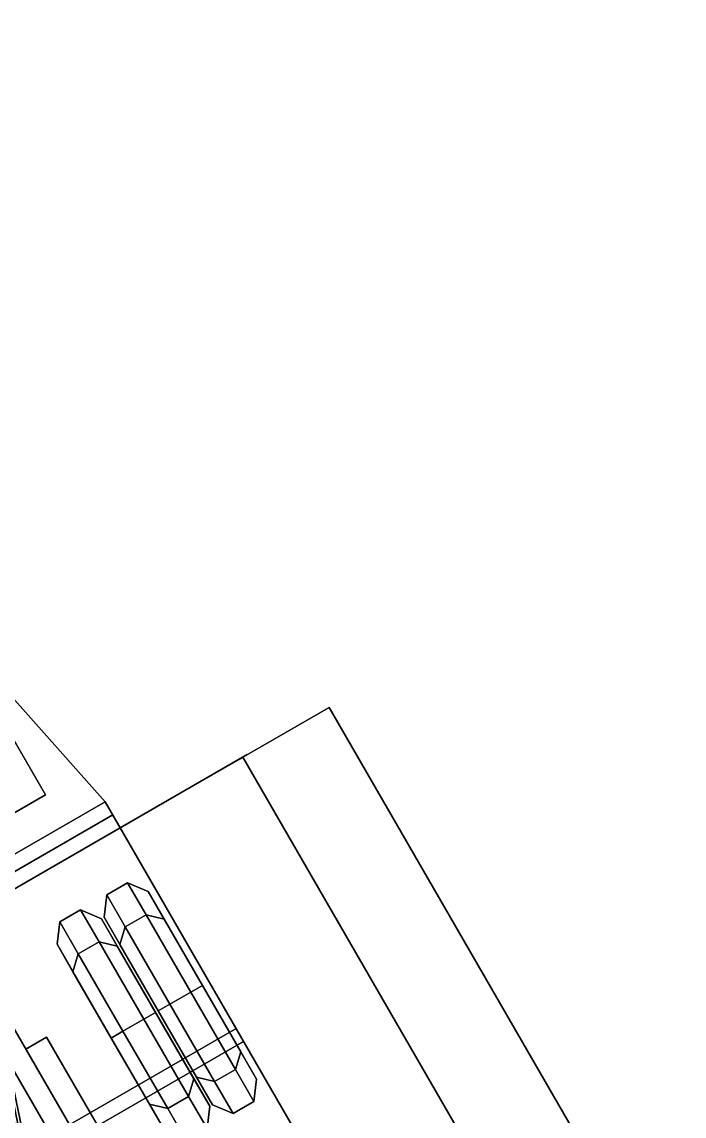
# Model space of a CAD drawing. Header units: millimetres. Extents: x -7.7 to 7.3, y -7.8 to 23.8.
# Drawn here: x -4.771 to -2.57, y -5.285 to -1.646 of the extents above; entities that cross this region are included whole.
import ezdxf

# ---------------------------------------------------------------- set-up
doc = ezdxf.new("R2010")
doc.units = ezdxf.units.MM
for name, color, linetype in [('balancier', 5, 'Continuous'), ('mudguards', 6, 'Continuous'), ('wheels', 2, 'Continuous')]:
    doc.layers.add(name, color=color, linetype=linetype)

msp = doc.modelspace()

# ---------------------------------------------------------------- linework, layer by layer
for points in [[(-7.04, 5.6, 4.61), (-7.05, 5.6, 4.6), (-4.4597, -6.9326, 2.35), (-4.4474, -6.9397, 2.36)], [(-7.05, 5.6, 4.6), (-7.04, 5.6, 4.59), (-4.4474, -6.9397, 2.34), (-4.4597, -6.9326, 2.35)], [(-7.04, 5.6, 4.59), (-7.03, 5.6, 4.6), (-4.4403, -6.9274, 2.35), (-4.4474, -6.9397, 2.34)], [(-7.03, 5.6, 4.6), (-7.04, 5.6, 4.61), (-4.4474, -6.9397, 2.36), (-4.4403, -6.9274, 2.35)], [(-6.2332, -2.5074, 0.48), (-4.2032, -6.0234, 0.48), (-4.2639, -6.0584, 0.48), (-6.2589, -2.603, 0.48)], [(-4.2032, -6.0234, 0.64), (-4.2032, -6.0234, 0.48), (-6.2332, -2.5074, 0.48), (-6.2332, -2.5074, 0.64)], [(-6.2589, -2.603, 0.48), (-4.2639, -6.0584, 0.48), (-4.2639, -6.0584, 0.64), (-6.2589, -2.603, 0.64)], [(-6.4784, -4.5427, 2.21), (-6.2433, -5.2499, 2.3), (-4.494, -4.2399, 2.3), (-4.9889, -3.6827, 2.21)], [(-4.9889, -3.6827, 1.86), (-4.494, -4.2399, 1.86), (-6.2433, -5.2499, 1.86), (-6.4784, -4.5427, 1.86)], [(-4.494, -4.2399, 2.3), (-4.494, -4.2399, 1.86), (-4.9889, -3.6827, 1.86), (-4.9889, -3.6827, 2.21)], [(-3.7497, -3.9256, 2.0852), (-2.5697, -5.9694, 2.0852), (-3.264, -6.3703, 2.3), (-4.444, -4.3265, 2.3)], [(-4.444, -4.3265, 2.3), (-3.264, -6.3703, 2.3), (-2.5697, -5.9694, 2.0852), (-3.7497, -3.9256, 2.0852)], [(-4.0367, -4.0913, 2.174), (-4.444, -4.3265, 2.03), (-4.444, -4.3265, 2.02), (-4.0216, -4.0826, 2.1693)], [(-4.0216, -4.0826, 2.1693), (-4.444, -4.3265, 2.02), (-4.444, -4.3265, 2.03), (-4.0367, -4.0913, 2.174)], [(-4.444, -4.3265, 1), (-3.264, -6.3703, 1), (-2.8569, -6.1353, 1), (-4.0369, -4.0915, 1)], [(-4.0369, -4.0915, 1), (-2.8569, -6.1353, 1), (-3.264, -6.3703, 1), (-4.444, -4.3265, 1)], [(-4.0369, -4.0915, 1), (-4.444, -4.3265, 1.38), (-4.444, -4.3265, 1.37), (-4.0456, -4.0965, 1)], [(-4.0456, -4.0965, 1), (-4.444, -4.3265, 1.37), (-4.444, -4.3265, 1.38), (-4.0369, -4.0915, 1)], [(-6.2433, -5.2499, 2.3), (-4.9633, -7.4669, 2.3), (-3.214, -6.4569, 2.3), (-4.494, -4.2399, 2.3)], [(-4.494, -4.2399, 1.86), (-4.494, -4.2399, 1), (-6.2433, -5.2499, 1), (-6.2433, -5.2499, 1.86)], [(-4.494, -4.2399, 1), (-3.214, -6.4569, 1), (-4.9633, -7.4669, 1), (-6.2433, -5.2499, 1)], [(-3.214, -6.4569, 2.3), (-3.214, -6.4569, 1), (-4.494, -4.2399, 1), (-4.494, -4.2399, 2.3)], [(-4.469, -4.2832, 1), (-4.469, -4.2832, 0.79), (-6.2183, -5.2932, 0.79), (-6.2183, -5.2932, 1)], [(-4.469, -4.2832, 0.79), (-4.444, -4.3265, 0.79), (-6.1933, -5.3365, 0.79), (-6.2183, -5.2932, 0.79)], [(-4.444, -4.3265, 1), (-4.444, -4.3265, 0.79), (-4.469, -4.2832, 0.79), (-4.469, -4.2832, 1)], [(-6.1933, -5.3365, 1), (-6.1933, -5.3365, 0.79), (-4.444, -4.3265, 0.79), (-4.444, -4.3265, 1)], [(-5.1439, -4.5342, 0.79), (-3.8589, -6.7599, 0.79), (-3.7982, -6.7249, 0.79), (-5.0832, -4.4992, 0.79)], [(-3.7982, -6.7249, 0.79), (-3.7982, -6.7249, 0.64), (-5.0832, -4.4992, 0.64), (-5.0832, -4.4992, 0.79)], [(-5.1439, -4.5342, 0.64), (-3.8589, -6.7599, 0.64), (-3.8589, -6.7599, 0.79), (-5.1439, -4.5342, 0.79)], [(-5.7241, -4.8692, 0.79), (-4.4391, -7.0949, 0.79), (-4.3785, -7.0599, 0.79), (-5.6635, -4.8342, 0.79)], [(-4.3785, -7.0599, 0.79), (-4.3785, -7.0599, 0.64), (-5.6635, -4.8342, 0.64), (-5.6635, -4.8342, 0.79)], [(-5.7241, -4.8692, 0.64), (-4.4391, -7.0949, 0.64), (-4.4391, -7.0949, 0.79), (-5.7241, -4.8692, 0.79)], [(-4.059, -4.9933, 1), (-4.059, -4.9933, 0.79), (-5.8083, -6.0033, 0.79), (-5.8083, -6.0033, 1)], [(-4.059, -4.9933, 0.79), (-4.034, -5.0366, 0.79), (-5.7833, -6.0466, 0.79), (-5.8083, -6.0033, 0.79)], [(-4.034, -5.0366, 1), (-4.034, -5.0366, 0.79), (-4.059, -4.9933, 0.79), (-4.059, -4.9933, 1)], [(-5.7833, -6.0466, 1), (-5.7833, -6.0466, 0.79), (-4.034, -5.0366, 0.79), (-4.034, -5.0366, 1)]]:
    msp.add_3dface(points)
at = {"layer": 'balancier'}
for points in [[(-4.6889, -5.0222, 0.24), (-4.1089, -6.0267, 0.24), (-4.1782, -6.0667, 0.24), (-4.7582, -5.0622, 0.24)], [(-4.6889, -5.0222, 0.42), (-4.6889, -5.0222, 0.24), (-4.7582, -5.0622, 0.24), (-4.7582, -5.0622, 0.42)], [(-4.4814, -5.3816, 0.42), (-4.6889, -5.0222, 0.42), (-4.7582, -5.0622, 0.42), (-4.5507, -5.4216, 0.42)], [(-4.4989, -5.3512, 0.24), (-4.6889, -5.0222, 0.24), (-4.6889, -5.0222, 0.42), (-4.4814, -5.3816, 0.42)], [(-4.7582, -5.0622, 0.42), (-4.7582, -5.0622, 0.24), (-4.5682, -5.3912, 0.24), (-4.5507, -5.4216, 0.42)]]:
    msp.add_3dface(points, dxfattribs=at)
at = {"layer": 'mudguards'}
for points in [[(-5.3825, -3.0208, 0.42), (-5.3475, -3.0814, 0.45), (-4.6925, -4.2159, 0.45), (-4.6925, -4.2159, 0.42)], [(-5.3475, -3.0814, 0.45), (-5.3825, -3.0208, 0.42), (-4.6925, -4.2159, 0.42), (-4.6925, -4.2159, 0.45)], [(-5.5554, -3.2014, 0.45), (-5.3475, -3.0814, 0.45), (-4.6925, -4.2159, 0.45), (-4.9004, -4.3359, 0.45)], [(-5.3475, -3.0814, 0.45), (-5.5554, -3.2014, 0.45), (-4.9004, -4.3359, 0.45), (-4.6925, -4.2159, 0.45)]]:
    msp.add_3dface(points, dxfattribs=at)
at = {"layer": 'wheels'}
for points in [[(-4.4196, -4.5087, 0.36), (-4.3581, -4.6152, 0.063), (-4.4274, -4.6552, 0.063), (-4.4889, -4.5487, 0.36)], [(-4.3581, -4.6152, 0.657), (-4.4196, -4.5087, 0.36), (-4.4889, -4.5487, 0.36), (-4.4274, -4.6552, 0.657)], [(-4.3581, -4.6152, 0.063), (-4.4196, -4.5087, 0.36), (-4.3506, -4.5381, 0.36), (-4.2979, -4.6295, 0.1054)], [(-4.4196, -4.5087, 0.36), (-4.3581, -4.6152, 0.657), (-4.2979, -4.6295, 0.6146), (-4.3506, -4.5381, 0.36)], [(-4.3506, -4.5381, 0.36), (-4.0433, -5.0704, 0.6146), (-3.9906, -5.1617, 0.36), (-4.2979, -4.6295, 0.1054)], [(-4.2979, -4.6295, 0.6146), (-4.1706, -4.8499, 0.72), (-4.0433, -5.0704, 0.6146), (-4.3506, -4.5381, 0.36)], [(-4.4889, -4.5487, 0.36), (-4.4274, -4.6552, 0.063), (-4.4451, -4.7145, 0.1054), (-4.4978, -4.6231, 0.36)], [(-4.4274, -4.6552, 0.657), (-4.4889, -4.5487, 0.36), (-4.4978, -4.6231, 0.36), (-4.4451, -4.7145, 0.6146)], [(-4.5755, -4.5987, 0.36), (-4.514, -4.7052, 0.063), (-4.5833, -4.7452, 0.063), (-4.6448, -4.6387, 0.36)], [(-4.514, -4.7052, 0.657), (-4.5755, -4.5987, 0.36), (-4.6448, -4.6387, 0.36), (-4.5833, -4.7452, 0.657)], [(-4.514, -4.7052, 0.063), (-4.5755, -4.5987, 0.36), (-4.5065, -4.6281, 0.36), (-4.4538, -4.7195, 0.1054)], [(-4.5755, -4.5987, 0.36), (-4.514, -4.7052, 0.657), (-4.4538, -4.7195, 0.6146), (-4.5065, -4.6281, 0.36)], [(-4.3581, -4.6152, 0.063), (-4.2096, -4.8724, -0.06), (-4.2789, -4.9124, -0.06), (-4.4274, -4.6552, 0.063)], [(-4.2096, -4.8724, 0.78), (-4.3581, -4.6152, 0.657), (-4.4274, -4.6552, 0.657), (-4.2789, -4.9124, 0.78)], [(-4.2096, -4.8724, -0.06), (-4.3581, -4.6152, 0.063), (-4.2979, -4.6295, 0.1054), (-4.1706, -4.8499)], [(-4.3581, -4.6152, 0.657), (-4.2096, -4.8724, 0.78), (-4.1706, -4.8499, 0.72), (-4.2979, -4.6295, 0.6146)], [(-4.6448, -4.6387, 0.36), (-4.5833, -4.7452, 0.063), (-4.601, -4.8045, 0.1054), (-4.6537, -4.7131, 0.36)], [(-4.5833, -4.7452, 0.657), (-4.6448, -4.6387, 0.36), (-4.6537, -4.7131, 0.36), (-4.601, -4.8045, 0.6146)], [(-4.5065, -4.6281, 0.36), (-4.1992, -5.1604, 0.6146), (-4.1465, -5.2517, 0.36), (-4.4538, -4.7195, 0.1054)], [(-4.4538, -4.7195, 0.6146), (-4.3265, -4.9399, 0.72), (-4.1992, -5.1604, 0.6146), (-4.5065, -4.6281, 0.36)], [(-4.1906, -5.1554, 0.1054), (-4.4978, -4.6231, 0.36), (-4.4451, -4.7145, 0.1054), (-4.3178, -4.9349)], [(-4.1378, -5.2467, 0.36), (-4.4451, -4.7145, 0.6146), (-4.4978, -4.6231, 0.36), (-4.1906, -5.1554, 0.1054)], [(-4.4274, -4.6552, 0.063), (-4.2789, -4.9124, -0.06), (-4.3178, -4.9349), (-4.4451, -4.7145, 0.1054)], [(-4.2789, -4.9124, 0.78), (-4.4274, -4.6552, 0.657), (-4.4451, -4.7145, 0.6146), (-4.3178, -4.9349, 0.72)], [(-4.2979, -4.6295, 0.1054), (-3.9906, -5.1617, 0.36), (-4.0433, -5.0704, 0.1054), (-4.1706, -4.8499)], [(-4.3465, -5.2454, 0.1054), (-4.6537, -4.7131, 0.36), (-4.601, -4.8045, 0.1054), (-4.4737, -5.0249)], [(-4.2937, -5.3367, 0.36), (-4.601, -4.8045, 0.6146), (-4.6537, -4.7131, 0.36), (-4.3465, -5.2454, 0.1054)], [(-4.514, -4.7052, 0.063), (-4.3655, -4.9624, -0.06), (-4.4348, -5.0024, -0.06), (-4.5833, -4.7452, 0.063)], [(-4.3655, -4.9624, 0.78), (-4.514, -4.7052, 0.657), (-4.5833, -4.7452, 0.657), (-4.4348, -5.0024, 0.78)], [(-4.3655, -4.9624, -0.06), (-4.514, -4.7052, 0.063), (-4.4538, -4.7195, 0.1054), (-4.3265, -4.9399)], [(-4.514, -4.7052, 0.657), (-4.3655, -4.9624, 0.78), (-4.3265, -4.9399, 0.72), (-4.4538, -4.7195, 0.6146)], [(-4.4538, -4.7195, 0.1054), (-4.1465, -5.2517, 0.36), (-4.1992, -5.1604, 0.1054), (-4.3265, -4.9399)], [(-4.1906, -5.1554, 0.6146), (-4.3178, -4.9349, 0.72), (-4.4451, -4.7145, 0.6146), (-4.1378, -5.2467, 0.36)], [(-4.5833, -4.7452, 0.063), (-4.4348, -5.0024, -0.06), (-4.4737, -5.0249), (-4.601, -4.8045, 0.1054)], [(-4.4348, -5.0024, 0.78), (-4.5833, -4.7452, 0.657), (-4.601, -4.8045, 0.6146), (-4.4737, -5.0249, 0.72)], [(-4.3465, -5.2454, 0.6146), (-4.4737, -5.0249, 0.72), (-4.601, -4.8045, 0.6146), (-4.2937, -5.3367, 0.36)], [(-4.2096, -4.8724, -0.06), (-4.0611, -5.1296, 0.063), (-4.1304, -5.1696, 0.063), (-4.2789, -4.9124, -0.06)], [(-4.0611, -5.1296, 0.657), (-4.2096, -4.8724, 0.78), (-4.2789, -4.9124, 0.78), (-4.1304, -5.1696, 0.657)], [(-4.0611, -5.1296, 0.063), (-4.2096, -4.8724, -0.06), (-4.1706, -4.8499), (-4.0433, -5.0704, 0.1054)], [(-4.2096, -4.8724, 0.78), (-4.0611, -5.1296, 0.657), (-4.0433, -5.0704, 0.6146), (-4.1706, -4.8499, 0.72)], [(-4.217, -5.2196, 0.063), (-4.3655, -4.9624, -0.06), (-4.3265, -4.9399), (-4.1992, -5.1604, 0.1054)], [(-4.3655, -4.9624, 0.78), (-4.217, -5.2196, 0.657), (-4.1992, -5.1604, 0.6146), (-4.3265, -4.9399, 0.72)], [(-4.2789, -4.9124, -0.06), (-4.1304, -5.1696, 0.063), (-4.1906, -5.1554, 0.1054), (-4.3178, -4.9349)], [(-4.1304, -5.1696, 0.657), (-4.2789, -4.9124, 0.78), (-4.3178, -4.9349, 0.72), (-4.1906, -5.1554, 0.6146)], [(-4.3655, -4.9624, -0.06), (-4.217, -5.2196, 0.063), (-4.2863, -5.2596, 0.063), (-4.4348, -5.0024, -0.06)], [(-4.217, -5.2196, 0.657), (-4.3655, -4.9624, 0.78), (-4.4348, -5.0024, 0.78), (-4.2863, -5.2596, 0.657)], [(-4.4348, -5.0024, -0.06), (-4.2863, -5.2596, 0.063), (-4.3465, -5.2454, 0.1054), (-4.4737, -5.0249)], [(-4.2863, -5.2596, 0.657), (-4.4348, -5.0024, 0.78), (-4.4737, -5.0249, 0.72), (-4.3465, -5.2454, 0.6146)], [(-3.9996, -5.2361, 0.36), (-4.0611, -5.1296, 0.063), (-4.0433, -5.0704, 0.1054), (-3.9906, -5.1617, 0.36)], [(-4.0611, -5.1296, 0.657), (-3.9996, -5.2361, 0.36), (-3.9906, -5.1617, 0.36), (-4.0433, -5.0704, 0.6146)], [(-4.0611, -5.1296, 0.063), (-3.9996, -5.2361, 0.36), (-4.0689, -5.2761, 0.36), (-4.1304, -5.1696, 0.063)], [(-3.9996, -5.2361, 0.36), (-4.0611, -5.1296, 0.657), (-4.1304, -5.1696, 0.657), (-4.0689, -5.2761, 0.36)], [(-4.1555, -5.3261, 0.36), (-4.217, -5.2196, 0.063), (-4.1992, -5.1604, 0.1054), (-4.1465, -5.2517, 0.36)], [(-4.217, -5.2196, 0.657), (-4.1555, -5.3261, 0.36), (-4.1465, -5.2517, 0.36), (-4.1992, -5.1604, 0.6146)], [(-4.1304, -5.1696, 0.063), (-4.0689, -5.2761, 0.36), (-4.1378, -5.2467, 0.36), (-4.1906, -5.1554, 0.1054)], [(-4.0689, -5.2761, 0.36), (-4.1304, -5.1696, 0.657), (-4.1906, -5.1554, 0.6146), (-4.1378, -5.2467, 0.36)], [(-4.217, -5.2196, 0.063), (-4.1555, -5.3261, 0.36), (-4.2248, -5.3661, 0.36), (-4.2863, -5.2596, 0.063)], [(-4.1555, -5.3261, 0.36), (-4.217, -5.2196, 0.657), (-4.2863, -5.2596, 0.657), (-4.2248, -5.3661, 0.36)], [(-4.2863, -5.2596, 0.063), (-4.2248, -5.3661, 0.36), (-4.2937, -5.3367, 0.36), (-4.3465, -5.2454, 0.1054)], [(-4.2248, -5.3661, 0.36), (-4.2863, -5.2596, 0.657), (-4.3465, -5.2454, 0.6146), (-4.2937, -5.3367, 0.36)]]:
    msp.add_3dface(points, dxfattribs=at)

doc.saveas('drawing.dxf')
